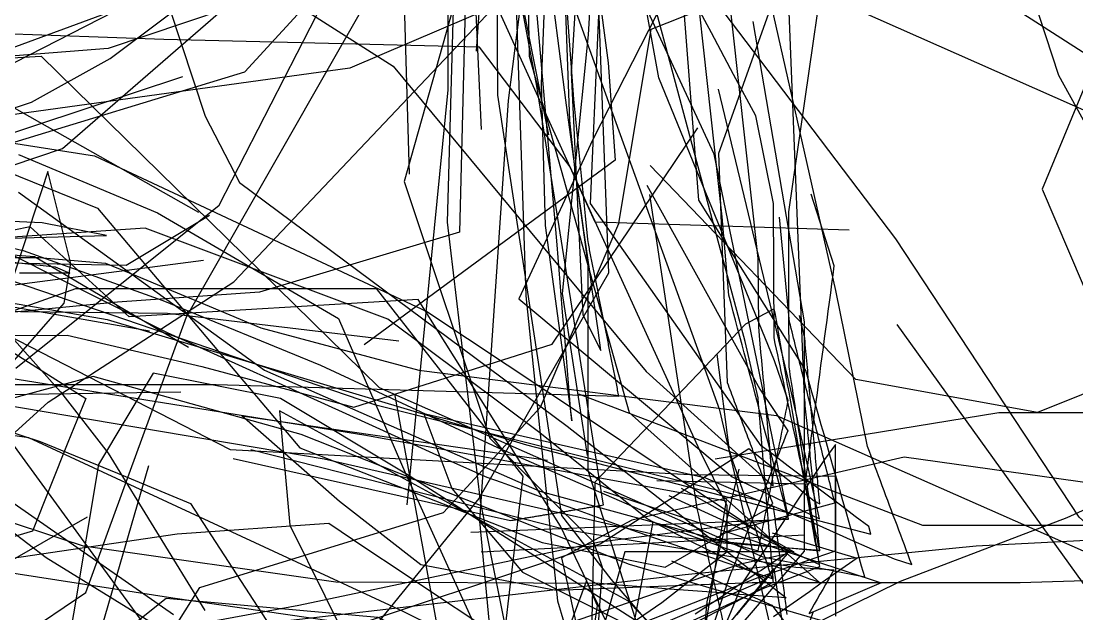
# Model space of a CAD drawing. Header units: metres. Extents: x 30 to 6769, y 117 to 5736.
# Drawn here: x 2815.1 to 3272.6, y 1952.6 to 2209.5 of the extents above; entities that cross this region are included whole.
import ezdxf

# ---------------------------------------------------------------- set-up
doc = ezdxf.new("R2010")
doc.units = ezdxf.units.M
doc.layers.add('FLOOR_0', color=1, linetype='Continuous')
doc.layers.add('FLOOR_1', color=2, linetype='Continuous')

msp = doc.modelspace()

# ---------------------------------------------------------------- linework, layer by layer
at = {"layer": 'FLOOR_0', "color": 2}
for points in [[(2096.84, 2941.03), (2110.19, 2907.63), (2121.77, 2854.21), (2138.08, 2671.93), (2171.04, 2496.4), (2241.07, 2306.73), (2359.95, 2205.59), (2532.15, 2164.41), (2706.06, 2147.65), (2808.2, 2104.72), (2860.6, 2103.7), (2896.75, 2125.4)], [(3064.35, 2359.27), (3036.07, 2375.94), (3039.39, 2366.63), (3042.72, 2357.31), (3046.04, 2347.99), (3049.37, 2338.67), (3052.7, 2329.35), (3056.02, 2320.04), (3059.35, 2310.72), (3062.68, 2301.4), (3066, 2292.08), (3060.88, 2203.61), (3049.65, 2091.51), (3060.45, 2021.3)], [(3387.84, 2321.77), (3221.43, 2314.04), (3038.42, 2260.21), (2852.89, 2197.65), (2702.49, 2185.81), (2577.25, 2176.17), (2440.89, 2174.5), (2327.45, 2186.08)], [(3019.42, 2283.33), (3038.49, 2181.29), (3067.33, 1999.69), (3066.84, 1999.61), (3066.35, 1999.52), (3065.86, 1999.44), (3065.38, 1999.36), (3064.89, 1999.28), (3064.4, 1999.2), (3063.91, 1999.12), (3063.42, 1999.04), (3062.93, 1998.95), (3062.44, 1998.87), (3061.95, 1998.79), (3061.46, 1998.71), (3060.98, 1998.63), (3060.49, 1998.55), (3060, 1998.47), (3059.51, 1998.38), (3059.02, 1998.3), (3058.53, 1998.22), (3058.04, 1998.14), (3057.55, 1998.06), (3057.07, 1997.98), (3056.58, 1997.89), (3056.09, 1997.81), (3055.6, 1997.73), (3055.11, 1997.65), (3054.62, 1997.57), (3054.13, 1997.49), (3053.64, 1997.41), (3053.15, 1997.32), (3052.67, 1997.24), (3052.18, 1997.16), (3051.69, 1997.08), (3051.2, 1997), (3050.71, 1996.92), (3050.22, 1996.83), (3049.73, 1996.75), (3049.24, 1996.67), (3048.76, 1996.59), (3048.27, 1996.51), (3047.78, 1996.43), (3047.29, 1996.35), (3046.8, 1996.26), (3046.31, 1996.18), (3045.82, 1996.1), (3045.33, 1996.02), (3044.84, 1995.94), (3044.36, 1995.86), (3043.87, 1995.78), (3043.38, 1995.69), (3042.89, 1995.61), (3042.4, 1995.53), (3041.91, 1995.45), (3041.42, 1995.37), (3040.93, 1995.29), (3040.44, 1995.2), (3039.96, 1995.12), (3039.47, 1995.04), (3038.98, 1994.96), (3038.49, 1994.88), (3038, 1994.8), (3037.51, 1994.72), (3037.02, 1994.63), (3036.53, 1994.55), (3036.05, 1994.47), (3035.56, 1994.39), (3035.07, 1994.31), (3034.58, 1994.23), (3034.09, 1994.14), (3033.6, 1994.06), (3033.11, 1993.98), (3032.62, 1993.9), (3032.13, 1993.82), (3031.65, 1993.74), (3031.16, 1993.66), (3030.67, 1993.57), (3030.18, 1993.49), (3029.69, 1993.41), (3029.2, 1993.33), (3028.71, 1993.25), (3028.22, 1993.17), (3027.74, 1993.09), (3027.25, 1993), (2907.01, 2019.83)], [(3104.89, 1949.21), (3136.96, 1963.74), (3161.22, 1973.2), (3160.96, 1974.86), (3160.71, 1976.52), (3160.45, 1978.18), (3160.2, 1979.84), (3159.94, 1981.5), (3159.69, 1983.17), (3159.43, 1984.83), (3159.18, 1986.49), (3158.92, 1988.15), (3158.66, 1989.81), (3158.41, 1991.47), (3158.15, 1993.13), (3157.9, 1994.8), (3157.64, 1996.46), (3157.39, 1998.12), (3157.13, 1999.78), (3156.88, 2001.44), (3156.62, 2003.1), (3156.37, 2004.76), (3156.11, 2006.43), (3155.85, 2008.09), (3155.6, 2009.75), (3155.34, 2011.41), (3155.09, 2013.07), (3154.83, 2014.73), (3154.58, 2016.39), (3154.32, 2018.06), (3154.07, 2019.72), (3153.81, 2021.38), (3153.56, 2023.04), (3153.3, 2024.7), (3153.04, 2026.36), (3152.79, 2028.02), (3152.53, 2029.69), (3152.28, 2031.35), (3152.02, 2033.01), (3151.77, 2034.67), (3151.51, 2036.33), (3151.26, 2037.99), (3151, 2039.66), (3150.74, 2041.32), (3150.49, 2042.98), (3150.23, 2044.64), (3149.98, 2046.3), (3149.72, 2047.96), (3149.47, 2049.62), (3149.21, 2051.29), (3148.96, 2052.95), (3148.7, 2054.61), (3148.45, 2056.27), (3148.19, 2057.93), (3147.93, 2059.59), (3147.86, 2087.67), (3147.86, 2126.85), (3170.76, 2285.91)], [(2605.84, 2248.2), (2772.65, 2194.16), (2891.95, 2126.69)], [(2938.26, 2214.27), (2976.37, 2190.01), (3085.96, 2057.66), (3141.01, 2007.97), (3140.68, 2011.61), (3140.35, 2015.24), (3140.02, 2018.87), (3139.69, 2022.51), (3139.36, 2026.14), (3139.03, 2029.77), (3138.7, 2033.4), (3138.37, 2037.04), (3138.04, 2040.67), (3137.71, 2044.3), (3137.38, 2047.93), (3137.05, 2051.57), (3136.72, 2055.2), (3136.39, 2058.83), (3136.06, 2062.47), (3135.73, 2066.1), (3135.4, 2069.73), (3135.07, 2073.36), (3134.74, 2077), (3134.45, 2106.71), (3120.68, 2232.37)], [(2676.2, 2127.18), (2819.67, 2174.39), (2853.8, 2193.36), (2899.69, 2227.8)], [(2774.52, 2048.91), (2946.5, 2019.83), (3091.14, 1986.79), (3161.2, 1979.92), (3160.68, 1982.35), (3160.16, 1984.78), (3159.64, 1987.21), (3159.12, 1989.64), (3158.59, 1992.07), (3158.07, 1994.5), (3157.55, 1996.93), (3157.03, 1999.36), (3156.51, 2001.79), (3155.99, 2004.22), (3155.47, 2006.65), (3154.95, 2009.08), (3154.43, 2011.51), (3153.91, 2013.94), (3153.39, 2016.37), (3152.87, 2018.8), (3152.35, 2021.23), (3151.83, 2023.66), (3151.31, 2026.09), (3150.79, 2028.52), (3150.27, 2030.95), (3149.75, 2033.38), (3149.23, 2035.81), (3148.7, 2038.24), (3148.18, 2040.67), (3147.66, 2043.1), (3147.14, 2045.53), (3146.62, 2047.96), (3146.1, 2050.39), (3145.58, 2052.82), (3145.06, 2055.25), (3144.54, 2057.68), (3144.02, 2060.11), (3143.5, 2062.54), (3142.98, 2064.97), (3142.46, 2067.41), (3141.94, 2069.84), (3141.42, 2072.27), (3141.15, 2130.55), (3133.48, 2168.42), (3123.86, 2186.46), (3114.25, 2204.49), (3104.63, 2222.53)], [(2936.53, 1939.96), (3066.08, 1982.98), (3130.48, 2024.34), (3135.2, 2020.57), (3139.92, 2016.79), (3144.63, 2013.01), (3149.35, 2009.24), (3154.07, 2005.46), (3158.79, 2001.69), (3161.21, 2000.36), (3161.08, 2001.77), (3160.96, 2003.18), (3160.83, 2004.59), (3160.7, 2005.99), (3160.57, 2007.4), (3160.44, 2008.81), (3160.32, 2010.22), (3160.19, 2011.62), (3160.06, 2013.03), (3159.93, 2014.44), (3159.8, 2015.85), (3159.68, 2017.26), (3159.55, 2018.66), (3159.42, 2020.07), (3159.29, 2021.48), (3159.16, 2022.89), (3159.04, 2024.29), (3158.91, 2025.7), (3158.78, 2027.11), (3158.65, 2028.52), (3158.53, 2029.92), (3158.4, 2031.33), (3158.27, 2032.74), (3158.14, 2034.15), (3158.01, 2035.56), (3157.89, 2036.96), (3157.76, 2038.37), (3157.63, 2039.78), (3157.5, 2041.19), (3157.37, 2042.59), (3157.25, 2044), (3157.12, 2045.41), (3156.99, 2046.82), (3156.86, 2048.23), (3156.73, 2049.63), (3156.61, 2051.04), (3156.48, 2052.45), (3156.35, 2053.86), (3156.22, 2055.26), (3156.09, 2056.67), (3155.97, 2058.08), (3155.84, 2059.49), (3155.71, 2060.89), (3155.58, 2062.3), (3155.46, 2063.71), (3155.33, 2065.12), (3155.2, 2066.53), (3155.07, 2067.93), (3154.94, 2069.34), (3154.82, 2070.75), (3154.69, 2072.16), (3152.46, 2081.95)], [(2694.35, 2069.53), (2823.35, 2027.34), (2856.92, 2013.62), (2888.48, 2000.47), (2948.47, 1908.14), (3001.51, 1795.39), (3108.87, 1701.11), (3241.42, 1652.55), (3400.75, 1644.08), (3498.28, 1644.08), (3523.16, 1644.08), (3548.05, 1644.08), (3578.01, 1638.98), (3630.73, 1592.68), (3630.73, 1554.04), (3630.73, 1484.22)], [(3011.74, 1920.36), (3134.56, 1968.42), (3167.98, 1980.03), (3167.98, 1980.88), (3167.98, 1981.73), (3167.98, 1982.58), (3167.98, 1983.43), (3167.98, 1984.29), (3167.98, 1985.14), (3167.98, 1985.99), (3167.98, 1986.84), (3167.98, 1987.69), (3167.98, 1988.54), (3167.98, 1989.4), (3167.98, 1990.25), (3167.98, 1991.1), (3167.98, 1991.95), (3167.98, 1992.8), (3167.98, 1993.65), (3167.98, 1994.51), (3167.98, 1995.36), (3167.98, 1996.21), (3167.98, 1997.06), (3167.98, 1997.91), (3167.98, 1998.76), (3167.98, 1999.62), (3167.98, 2000.47), (3167.98, 2001.32), (3167.98, 2002.17), (3167.98, 2003.02), (3167.98, 2003.88), (3167.98, 2004.73), (3167.98, 2005.58), (3167.98, 2006.43), (3167.98, 2007.28), (3167.98, 2008.13), (3167.98, 2008.99), (3167.98, 2009.84), (3167.98, 2010.69), (3167.98, 2011.54), (3167.98, 2012.39), (3167.98, 2013.24), (3167.98, 2014.1), (3167.98, 2014.95), (3167.98, 2015.8), (3167.98, 2016.65), (3167.98, 2017.5), (3167.98, 2018.35), (3167.98, 2019.21), (3167.98, 2020.06), (3167.98, 2020.91), (3167.98, 2021.76), (3167.98, 2022.61), (3167.98, 2023.47), (3167.98, 2024.32), (3167.98, 2025.17), (3167.98, 2026.02), (3163.33, 2019.55), (3151.56, 2001.89), (3139.79, 1984.23), (3128.02, 1966.57), (3108.95, 1920.43), (3112.35, 1957.86), (3126.24, 2015.31)], [(2797.21, 2010.72), (2881.22, 1952.32)], [(3067.57, 2005.77), (3187.87, 1966.05), (3186.86, 1965.61), (3185.85, 1965.18), (3184.83, 1964.75), (3183.82, 1964.31), (3182.81, 1963.88), (3181.8, 1963.45), (3180.79, 1963.01), (3179.78, 1962.58), (3178.77, 1962.15), (3177.76, 1961.71), (3176.75, 1961.28), (3175.74, 1960.85), (3174.73, 1960.41), (3173.72, 1959.98), (3172.71, 1959.55), (3171.7, 1959.11), (3170.69, 1958.68), (3169.68, 1958.25), (3168.67, 1957.81), (3167.65, 1957.38), (3166.64, 1956.95), (3165.63, 1956.51), (3164.62, 1956.08), (3163.61, 1955.65), (3162.6, 1955.21), (3161.59, 1954.78), (3160.58, 1954.35), (3159.57, 1953.91), (3158.56, 1953.48), (3157.55, 1953.05), (3156.54, 1952.61)]]:
    msp.add_lwpolyline(points, dxfattribs=at)
at = {"layer": 'FLOOR_0', "color": 6}
for points in [[(2982.36, 1999.88), (3000.18, 2179.75), (3000.32, 2347.78), (3003.82, 2394.77), (3010.52, 2393.22), (3017.22, 2391.67), (3023.92, 2390.13), (3030.62, 2388.58), (3037.32, 2387.03), (3044.02, 2385.48), (3050.72, 2383.94), (3057.43, 2382.39), (3064.13, 2380.84), (3070.83, 2379.3), (3077.53, 2377.75), (3084.23, 2376.2), (3149.92, 2349.42)], [(2724.61, 2102.47), (2852.41, 2080.21), (3034.2, 2025.91), (3183.39, 1987.13), (3182.44, 1990.52), (3176.62, 1994.89), (3170.8, 1999.26), (3164.98, 2003.62), (3159.16, 2007.99), (3153.34, 2012.36), (3147.52, 2016.73), (3141.69, 2021.1), (3135.87, 2025.46), (3061.82, 2130.44), (3068.49, 2280.86), (3329.23, 2341.9), (3620.76, 2333.99), (3795.22, 2276.79)], [(3027.25, 2242.78), (3043.63, 2160.3)], [(3083.62, 1936.72), (3128.79, 1959.96), (3141.12, 1966.5), (3141.08, 1967.01), (3141.04, 1967.51), (3141, 1968.01), (3140.96, 1968.51), (3140.91, 1969.01), (3140.87, 1969.51), (3140.83, 1970.01), (3140.79, 1970.51), (3140.75, 1971.02), (3140.71, 1971.52), (3140.66, 1972.02), (3140.62, 1972.52), (3140.58, 1973.02), (3140.54, 1973.52), (3140.5, 1974.02), (3140.45, 1974.53), (3140.41, 1975.03), (3140.37, 1975.53), (3140.33, 1976.03), (3140.29, 1976.53), (3140.25, 1977.03), (3140.2, 1977.53), (3140.16, 1978.04), (3140.12, 1978.54), (3140.08, 1979.04), (3140.04, 1979.54), (3140, 1980.04), (3139.95, 1980.54), (3139.91, 1981.04), (3139.87, 1981.54), (3139.83, 1982.05), (3139.79, 1982.55), (3139.74, 1983.05), (3139.7, 1983.55), (3139.66, 1984.05), (3139.62, 1984.55), (3139.58, 1985.05), (3139.54, 1985.56), (3139.49, 1986.06), (3139.45, 1986.56), (3139.41, 1987.06), (3139.37, 1987.56), (3139.33, 1988.06), (3139.29, 1988.56), (3139.24, 1989.06), (3139.2, 1989.57), (3139.16, 1990.07), (3139.12, 1990.57), (3139.08, 1991.07), (3139.03, 1991.57), (3138.99, 1992.07), (3138.95, 1992.57), (3138.91, 1993.08), (3138.87, 1993.58), (3138.83, 1994.08), (3138.78, 1994.58), (3138.74, 1995.08), (3138.7, 1995.58), (3138.66, 1996.08), (3138.62, 1996.58), (3138.58, 1997.09), (3138.53, 1997.59), (3138.49, 1998.09), (3138.45, 1998.59), (3138.41, 1999.09), (3138.37, 1999.59), (3138.32, 2000.09), (3138.28, 2000.6), (3138.24, 2001.1), (3138.2, 2001.6), (3138.16, 2002.1), (3138.12, 2002.6), (3138.07, 2003.1), (3138.03, 2003.6), (3137.99, 2004.1), (3137.95, 2004.61), (3137.91, 2005.11), (3137.87, 2005.61), (3137.82, 2006.11), (3137.78, 2006.61), (3137.74, 2007.11), (3137.7, 2007.61), (3137.66, 2008.12), (3137.61, 2008.62), (3137.57, 2009.12), (3137.53, 2009.62), (3137.49, 2010.12), (3137.45, 2010.62), (3137.41, 2011.12), (3137.36, 2011.62), (3137.32, 2012.13), (3137.28, 2012.63), (3137.24, 2013.13), (3137.2, 2013.63), (3137.16, 2014.13), (3137.11, 2014.63), (3137.07, 2015.13), (3137.03, 2015.64), (3136.99, 2016.14), (3136.95, 2016.64), (3136.91, 2017.14), (3136.86, 2017.64), (3136.82, 2018.14), (3136.78, 2018.64), (3136.74, 2019.14), (3136.7, 2019.65), (3136.65, 2020.15), (3136.61, 2020.65), (3136.57, 2021.15), (3136.53, 2021.65), (3136.49, 2022.15), (3136.45, 2022.65), (3136.4, 2023.16), (3136.36, 2023.66), (3136.32, 2024.16), (3136.28, 2024.66), (3136.24, 2025.16), (3136.2, 2025.66), (3136.15, 2026.16), (3136.11, 2026.66), (3136.07, 2027.17), (3136.03, 2027.67), (3135.99, 2028.17), (3135.94, 2028.67), (3135.9, 2029.17), (3135.86, 2029.67), (3135.82, 2030.17), (3135.78, 2030.68), (3135.74, 2031.18), (3135.69, 2031.68), (3135.65, 2032.18), (3135.61, 2032.68), (3135.57, 2033.18), (3135.53, 2033.68), (3135.49, 2034.19), (3135.44, 2034.69), (3135.4, 2035.19), (3135.36, 2035.69), (3135.32, 2036.19), (3135.28, 2036.69), (3135.23, 2037.19), (3135.19, 2037.69), (3135.15, 2038.2), (3135.11, 2038.7), (3135.07, 2039.2), (3135.03, 2039.7), (3134.98, 2040.2), (3134.94, 2040.7), (3134.9, 2041.2), (3134.86, 2041.71), (3134.82, 2042.21), (3134.78, 2042.71), (3134.73, 2043.21), (3134.69, 2043.71), (3134.65, 2044.21), (3134.61, 2044.71), (3134.57, 2045.21), (3134.52, 2045.72), (3134.48, 2046.22), (3128.91, 2070.68), (3087.99, 2222.75)], [(2741.17, 2127.63), (2816.01, 2110.13), (2876.5, 2088.51), (2944.88, 2060.45), (3021.6, 2024.74), (3115.74, 1983.71), (3161.21, 1980.2), (3161.08, 1981.48), (3160.95, 1982.76), (3160.83, 1984.03), (3160.7, 1985.31), (3160.57, 1986.59), (3160.44, 1987.87), (3160.31, 1989.14), (3160.19, 1990.42), (3160.06, 1991.7), (3159.93, 1992.98), (3159.8, 1994.25), (3159.68, 1995.53), (3159.55, 1996.81), (3159.42, 1998.09), (3159.29, 1999.36), (3159.17, 2000.64), (3159.04, 2001.92), (3158.91, 2003.2), (3158.78, 2004.47), (3158.65, 2005.75), (3158.53, 2007.03), (3158.4, 2008.31), (3158.27, 2009.58), (3158.14, 2010.86), (3158.02, 2012.14), (3157.89, 2013.42), (3157.76, 2014.69), (3157.63, 2015.97), (3157.51, 2017.25), (3157.38, 2018.53), (3157.25, 2019.8), (3157.12, 2021.08), (3156.99, 2022.36), (3156.87, 2023.64), (3156.74, 2024.91), (3156.61, 2026.19), (3156.48, 2027.47), (3156.36, 2028.75), (3156.23, 2030.02), (3156.1, 2031.3), (3155.97, 2032.58), (3155.85, 2033.85), (3155.72, 2035.13), (3155.59, 2036.41), (3155.46, 2037.69), (3155.33, 2038.96), (3155.21, 2040.24), (3155.08, 2041.52), (3154.95, 2042.8), (3154.82, 2044.07), (3154.7, 2045.35), (3154.57, 2046.63), (3147.86, 2217.04)], [(3087.5, 2134.37), (3107.95, 1998.27), (3108.61, 1995.42), (3109.26, 1992.57), (3109.92, 1989.72), (3110.58, 1986.87), (3111.24, 1984.02), (3111.89, 1981.16), (3112.55, 1978.31), (3113.21, 1975.46), (3113.87, 1972.61), (3114.53, 1969.76), (3115.18, 1966.91), (3115.84, 1964.05), (3116.5, 1961.2), (3117.16, 1958.35), (3117.81, 1955.5), (3118.47, 1952.65), (3119.13, 1949.8)], [(3018.08, 1737.29), (3033.85, 1858.08), (3087.72, 1946.1), (3138.08, 1967.68), (3129.62, 1971.92), (3121.15, 1976.15), (3112.69, 1980.39), (3104.22, 1984.62), (3095.76, 1988.86), (3086.36, 1993.9), (3039.92, 2031.07), (2974.09, 2080.39), (2868.93, 2119.75), (2702.78, 2108.58)], [(2966.9, 1771.21), (2923.1, 1873.21), (2805.87, 2033.82)], [(3140.54, 1987.74), (3177.35, 1976.73), (3172.18, 1973.12), (3167.02, 1969.5), (3161.86, 1965.89), (3156.69, 1962.27), (3151.53, 1958.65), (3146.37, 1955.04), (3141.2, 1951.42)]]:
    msp.add_lwpolyline(points, dxfattribs=at)
at = {"layer": 'FLOOR_0', "color": 4}
for points in [[(2134.8, 2385.61), (2237.22, 2264.72), (2403.68, 2184.59), (2563.81, 2112.91), (2714.02, 2128.94), (2885.23, 2185.47)], [(2968.78, 2297.12), (3013.32, 2383.9), (3012.35, 2372.32), (3011.39, 2360.73), (3010.42, 2349.15), (3009.46, 2337.56), (3008.49, 2325.98), (3007.53, 2314.39), (3014.53, 2162.62)], [(3025.15, 2296.41), (2981.19, 2140.08), (3018.2, 2028.77), (3040.66, 2006.3), (3063.13, 1983.82), (3066.9, 1972.86), (3066.31, 1964.58), (3065.72, 1956.3), (3065.13, 1948.02), (3064.54, 1939.74), (3063.95, 1931.46), (3063.36, 1923.18), (3062.76, 1914.91), (3062.17, 1906.63), (3061.58, 1898.35), (3060.99, 1890.07), (3049.08, 1792.86)], [(2802.06, 2154.02), (2912.06, 2187.59), (2974.04, 2255.22)], [(3090.64, 2010.4), (3154.92, 2009.04), (3155.44, 2012.98), (3155.97, 2016.92), (3156.49, 2020.85), (3157.02, 2024.79), (3157.54, 2028.73), (3158.07, 2032.67), (3158.59, 2036.61), (3159.11, 2040.54), (3159.64, 2044.48), (3160.16, 2048.42), (3160.69, 2052.36), (3161.21, 2056.3), (3161.74, 2060.23), (3162.26, 2064.17), (3162.79, 2068.11), (3163.31, 2072.05), (3163.84, 2075.99), (3164.36, 2079.92), (3164.89, 2083.86), (3165.41, 2087.8), (3165.94, 2091.74), (3166.46, 2095.68), (3166.99, 2099.62), (3167.51, 2103.55), (3157.42, 2134.53)], [(2777.82, 2089.64), (2905.77, 2023.92), (3104.97, 2013.12), (3167.98, 2012.32), (3167.98, 2010.8), (3167.98, 2009.28), (3167.98, 2007.77), (3167.98, 2006.25), (3167.98, 2004.73), (3167.98, 2003.22), (3167.98, 2001.7), (3167.98, 2000.18), (3167.98, 1998.66), (3167.98, 1997.15), (3167.98, 1995.63), (3167.98, 1994.11), (3167.98, 1992.6), (3167.98, 1991.08), (3167.98, 1989.56), (3167.98, 1988.05), (3167.98, 1986.53), (3167.98, 1985.01), (3167.98, 1983.49), (3167.98, 1981.98), (3167.98, 1980.46), (3167.98, 1978.94), (3167.98, 1977.43), (3167.98, 1975.91), (3167.98, 1974.39), (3167.98, 1972.88), (3167.98, 1971.36), (3167.98, 1969.84), (3167.98, 1968.33), (3167.98, 1966.81), (3167.98, 1965.29), (3167.98, 1963.77), (3167.98, 1962.26), (3167.98, 1960.74), (3167.98, 1959.22), (3167.98, 1957.71), (3167.98, 1956.19), (3167.98, 1954.67), (3167.98, 1953.16), (3167.98, 1951.64)], [(3101.12, 2007.13), (3150.01, 1979.57), (3141.87, 1979.57), (3133.73, 1979.57), (3125.59, 1979.57), (3117.46, 1979.57), (3109.32, 1979.57), (3101.18, 1979.57), (3093.04, 1979.57), (3084.91, 1979.57), (3076.77, 1979.57), (3046.17, 1871.45)]]:
    msp.add_lwpolyline(points, dxfattribs=at)
at = {"layer": 'FLOOR_0', "color": 7}
for points in [[(3012.54, 2196.53), (3022.39, 2339.69)], [(2749.12, 1898.28), (2843.22, 1961.88), (2886.86, 2081.43), (2955.29, 2201.31), (2998.18, 2276.61), (3011.45, 2322.55), (3006.27, 2309.09), (3001.1, 2295.62), (2995.92, 2282.16), (2990.75, 2268.7), (2985.57, 2255.23), (2980.4, 2241.77), (2983.27, 2143.25)], [(3783.01, 2289.25), (3577.83, 2321.77), (3359.92, 2321.77), (3206.43, 2321.77), (3087.1, 2244.62), (2957.56, 2189.14), (2782.75, 2165.01)], [(2763.78, 2113.22), (2968.29, 2043.38), (3135.53, 2001.57), (3158.07, 1992.18), (3175.74, 1984.32), (3193.41, 1976.46), (3201.08, 1974.01), (3200.28, 1976.14), (3199.48, 1978.28), (3198.68, 1980.41), (3197.88, 1982.54), (3197.08, 1984.68), (3196.28, 1986.81), (3195.48, 1988.94), (3194.68, 1991.08), (3193.88, 1993.21), (3193.08, 1995.34), (3192.28, 1997.47), (3191.48, 1999.61), (3190.68, 2001.74), (3189.89, 2003.87), (3189.09, 2006.01), (3188.29, 2008.14), (3187.49, 2010.27), (3186.69, 2012.41), (3185.89, 2014.54), (3185.09, 2016.67), (3184.29, 2018.8), (3183.49, 2020.94), (3182.69, 2023.07), (3181.89, 2025.2), (3168.15, 2092.77), (3122.54, 2295.18)], [(3033.48, 2290.07), (3035.33, 2194.35), (3078.55, 2039.98), (3161.04, 1966.23), (3158.79, 1967.05), (3156.53, 1967.87), (3154.27, 1968.69), (3152.02, 1969.51), (3149.76, 1970.34), (3147.5, 1971.16), (3145.25, 1971.98), (3142.99, 1972.8), (3140.73, 1973.62), (3138.47, 1974.44), (3136.22, 1975.26), (3133.96, 1976.08), (3131.7, 1976.9), (3129.45, 1977.73), (3127.19, 1978.55), (3124.93, 1979.37), (3122.68, 1980.19), (3120.42, 1981.01), (3118.16, 1981.83), (3115.9, 1982.65), (3113.65, 1983.47), (3111.39, 1984.29), (3109.13, 1985.12), (3106.88, 1985.94), (3104.62, 1986.76), (3102.36, 1987.58), (3100.11, 1988.4), (3097.85, 1989.22), (3095.59, 1990.04), (3093.33, 1990.86), (3091.08, 1991.68), (3088.82, 1992.51), (3075.07, 1918.39)], [(2717.91, 2181.19), (2848.23, 2128.54), (2935.95, 2024.64), (3040.96, 1983.51), (3094.29, 1972.91), (3105.54, 1979.34), (3116.79, 1985.77), (3128.04, 1992.2), (3139.29, 1998.63), (3140.83, 2000.55), (3140.45, 2001.58), (3140.06, 2002.6), (3139.68, 2003.62), (3139.3, 2004.65), (3138.91, 2005.67), (3138.53, 2006.7), (3138.14, 2007.72), (3137.76, 2008.74), (3137.38, 2009.77), (3136.99, 2010.79), (3136.61, 2011.82), (3136.23, 2012.84), (3135.84, 2013.86), (3135.46, 2014.89), (3135.07, 2015.91), (3134.69, 2016.94), (3134.31, 2017.96), (3133.92, 2018.99), (3133.54, 2020.01), (3133.15, 2021.03), (3132.77, 2022.06), (3132.39, 2023.08), (3132, 2024.11), (3131.62, 2025.13), (3131.24, 2026.15), (3130.85, 2027.18), (3130.47, 2028.2), (3130.08, 2029.23), (3129.7, 2030.25), (3129.32, 2031.28), (3128.93, 2032.3), (3128.55, 2033.32), (3128.16, 2034.35), (3127.78, 2035.37), (3127.4, 2036.4), (3127.01, 2037.42), (3126.63, 2038.44), (3126.25, 2039.47), (3125.86, 2040.49), (3125.48, 2041.52), (3125.09, 2042.54), (3124.71, 2043.57), (3124.33, 2044.59), (3123.94, 2045.61), (3123.56, 2046.64), (3123.17, 2047.66), (3122.79, 2048.69), (3122.41, 2049.71), (3122.02, 2050.73), (3121.64, 2051.76), (3121.25, 2052.78), (3117.51, 2152.28), (3164.84, 2285.07)], [(3111.06, 2252.88), (3062.93, 2158.26), (3030.85, 2089.21), (3123.19, 2012.04), (3161.07, 1993.89), (3160.51, 1996.43), (3159.94, 1998.96), (3159.38, 2001.5), (3158.82, 2004.04), (3158.25, 2006.58), (3157.69, 2009.11), (3157.13, 2011.65), (3156.56, 2014.19), (3156, 2016.73), (3155.44, 2019.26), (3154.87, 2021.8), (3154.31, 2024.34), (3153.74, 2026.88), (3153.18, 2029.41), (3152.62, 2031.95), (3152.05, 2034.49), (3151.49, 2037.02), (3150.93, 2039.56), (3150.36, 2042.1), (3149.8, 2044.64), (3149.24, 2047.17), (3148.67, 2049.71), (3148.11, 2052.25), (3117.32, 2180.08)], [(3014.45, 1979.57), (3154.57, 1986.88), (3154.57, 1988.53), (3154.57, 1990.18), (3154.57, 1991.83), (3154.57, 1993.48), (3154.57, 1995.12), (3154.57, 1996.77), (3154.57, 1998.42), (3154.57, 2000.07), (3154.57, 2001.72), (3154.57, 2003.36), (3154.57, 2005.01), (3154.57, 2006.66), (3154.57, 2008.31), (3154.57, 2009.96), (3154.57, 2011.6), (3154.57, 2013.25), (3154.57, 2014.9), (3154.57, 2016.55), (3154.57, 2018.2), (3154.57, 2019.84), (3154.57, 2021.49), (3154.57, 2023.14), (3154.57, 2024.79), (3154.57, 2026.44), (3154.57, 2028.08), (3154.57, 2029.73), (3154.57, 2031.38), (3154.57, 2033.03), (3154.57, 2034.68), (3154.57, 2036.32), (3154.57, 2037.97), (3154.57, 2039.62), (3154.57, 2041.27), (3154.57, 2042.92), (3154.57, 2044.56), (3154.57, 2046.21), (3154.57, 2047.86), (3154.57, 2049.51), (3154.57, 2051.16), (3154.57, 2052.8), (3154.57, 2054.45), (3154.57, 2056.1), (3154.57, 2057.75), (3154.57, 2059.4), (3154.57, 2061.04), (3154.57, 2062.69), (3154.57, 2064.34), (3154.57, 2065.99), (3154.57, 2067.64), (3154.57, 2069.28), (3154.57, 2070.93), (3154.57, 2072.58), (3154.57, 2074.23), (3154.57, 2075.88), (3154.57, 2077.52), (3154.57, 2079.17), (3132.38, 2209.4)], [(3112.18, 1930.45), (3154.57, 1979.8), (3154.57, 1980.4), (3154.57, 1980.99), (3154.57, 1981.58), (3154.57, 1982.17), (3154.57, 1982.77), (3154.57, 1983.36), (3154.57, 1983.95), (3154.57, 1984.54), (3154.57, 1985.13), (3154.57, 1985.73), (3154.57, 1986.32), (3154.57, 1986.91), (3154.57, 1987.5), (3154.57, 1988.1), (3154.57, 1988.69), (3154.57, 1989.28), (3154.57, 1989.87), (3154.57, 1990.46), (3154.57, 1991.06), (3154.57, 1991.65), (3154.57, 1992.24), (3154.57, 1992.83), (3154.57, 1993.43), (3154.57, 1994.02), (3154.57, 1994.61), (3154.57, 1995.2), (3154.57, 1995.8), (3154.57, 1996.39), (3154.57, 1996.98), (3154.57, 1997.57), (3154.57, 1998.16), (3154.57, 1998.76), (3154.57, 1999.35), (3154.57, 1999.94), (3154.57, 2000.53), (3154.57, 2001.13), (3154.57, 2001.72), (3154.57, 2002.31), (3154.57, 2002.9), (3154.57, 2003.49), (3154.57, 2004.09), (3154.57, 2004.68), (3154.57, 2005.27), (3154.57, 2005.86), (3154.57, 2006.46), (3154.57, 2007.05), (3154.57, 2007.64), (3154.57, 2008.23), (3154.57, 2008.82), (3154.57, 2009.42), (3154.57, 2010.01), (3154.57, 2010.6), (3154.57, 2011.19), (3154.57, 2011.79), (3154.57, 2012.38), (3154.57, 2012.97), (3154.57, 2013.56), (3154.57, 2014.16), (3154.57, 2014.75), (3154.57, 2015.34), (3154.57, 2015.93), (3154.57, 2016.52), (3154.57, 2017.12), (3154.57, 2017.71), (3154.57, 2018.3), (3154.57, 2018.89), (3154.57, 2019.49), (3154.57, 2020.08), (3154.57, 2020.67), (3154.57, 2021.26), (3154.57, 2021.85), (3154.57, 2022.45), (3154.57, 2023.04), (3154.57, 2023.63), (3154.57, 2024.22), (3154.57, 2024.82), (3154.57, 2025.41), (3154.57, 2026), (3154.57, 2026.59), (3154.57, 2027.18), (3154.57, 2027.78), (3154.57, 2028.37), (3154.57, 2028.96), (3154.57, 2029.55), (3154.57, 2030.15), (3154.57, 2030.74), (3154.57, 2031.33), (3154.57, 2031.92), (3154.57, 2032.52), (3154.57, 2033.11), (3154.57, 2033.7), (3154.57, 2034.29), (3154.57, 2034.88), (3154.57, 2035.48), (3154.57, 2036.07), (3154.57, 2036.66), (3154.57, 2037.25), (3154.57, 2037.85), (3154.57, 2038.44), (3154.57, 2039.03), (3154.57, 2039.62), (3154.57, 2040.21), (3154.57, 2040.81), (3154.57, 2041.4), (3154.57, 2041.99), (3154.57, 2042.58), (3154.57, 2043.18), (3154.57, 2043.77), (3154.57, 2044.36), (3154.57, 2044.95), (3154.57, 2045.54), (3154.57, 2046.14), (3154.57, 2046.73), (3154.57, 2047.32), (3154.57, 2047.91), (3154.57, 2048.51), (3154.57, 2049.1), (3154.57, 2049.69), (3154.57, 2050.28), (3154.57, 2050.88), (3154.57, 2051.47), (3154.57, 2052.06), (3154.57, 2052.65), (3154.57, 2053.24), (3154.57, 2053.84), (3154.57, 2054.43), (3154.57, 2055.02), (3154.57, 2055.61), (3154.57, 2056.21), (3154.57, 2056.8), (3154.57, 2057.39), (3154.57, 2057.98), (3154.57, 2058.57), (3154.57, 2059.17), (3154.57, 2059.76), (3154.57, 2060.35), (3154.57, 2060.94), (3154.57, 2061.54), (3154.57, 2062.13), (3154.57, 2062.72), (3154.57, 2063.31), (3154.57, 2063.9), (3154.57, 2064.5), (3154.57, 2065.09), (3154.57, 2065.68), (3154.57, 2066.27), (3154.57, 2066.87), (3154.57, 2067.46), (3154.57, 2068.05), (3154.57, 2068.64), (3154.57, 2069.24), (3154.57, 2069.83), (3154.57, 2070.42), (3154.57, 2071.01), (3154.57, 2071.6), (3154.57, 2072.2), (3154.57, 2072.79), (3154.57, 2073.38)]]:
    msp.add_lwpolyline(points, dxfattribs=at)
at = {"layer": 'FLOOR_0', "color": 3}
for points in [[(3777.05, 2323.75), (3525.86, 2327.01), (3288.66, 2325.77), (3160.77, 2300.45), (3031.18, 2274.35), (2874, 2231.21), (2879.23, 2215.51), (2884.46, 2199.81), (2889.69, 2184.11), (2894.93, 2168.41), (2909.72, 2139.56), (3051.78, 2033.98), (3146.61, 1959.53), (3136.51, 1960.31), (3126.41, 1961.09), (3116.31, 1961.87), (3106.21, 1962.64), (3096.11, 1963.42), (3086.01, 1964.2), (3075.91, 1964.97), (3065.81, 1965.75), (2951.51, 1966.46), (2842.22, 1981.93), (2711.72, 2024.79)], [(3060.51, 2302.56), (3053.42, 2187.23), (3058.49, 2082.31), (3066.41, 2066.86), (3065.16, 2075.65), (3063.9, 2084.44), (3062.65, 2093.23), (3061.39, 2102.02), (3060.14, 2110.81), (3058.88, 2119.6), (3057.63, 2128.39), (3056.37, 2137.18), (3055.12, 2145.97), (3052.93, 2166.52), (3047.26, 2319.29)], [(2813.98, 2135.4), (2920.67, 2058.25), (3039.93, 2005.8), (3134.52, 1979.95), (3134.87, 1981.67), (3135.21, 1983.38), (3135.55, 1985.1), (3135.9, 1986.82), (3136.24, 1988.53), (3136.58, 1990.25), (3136.92, 1991.97), (3137.27, 1993.68), (3137.61, 1995.4), (3137.95, 1997.12), (3138.3, 1998.83), (3138.64, 2000.55), (3138.98, 2002.27), (3139.33, 2003.98), (3139.67, 2005.7), (3140.01, 2007.42), (3140.36, 2009.13), (3140.7, 2010.85), (3141.04, 2012.57), (3141.39, 2014.28), (3141.73, 2016), (3142.07, 2017.72), (3142.42, 2019.43), (3142.76, 2021.15), (3143.1, 2022.87), (3143.44, 2024.58), (3143.79, 2026.3), (3144.13, 2028.02), (3144.47, 2029.73), (3144.82, 2031.45), (3145.16, 2033.17), (3145.5, 2034.88), (3145.85, 2036.6), (3146.19, 2038.32), (3146.53, 2040.03), (3146.88, 2041.75), (3147.22, 2043.47), (3147.56, 2045.18), (3141.62, 2062.27), (3091.41, 2184.89), (3068.11, 2313.68)], [(3035.12, 2298.52), (3051.05, 2175.34), (3060.67, 2104.23), (3060.67, 2059.56), (3060.67, 2014.9), (3104.8, 1876.81), (3073.93, 1805.36), (3062.29, 1823.66), (3050.66, 1841.95), (3039.02, 1860.24), (3027.38, 1878.54), (3060.11, 1966.8), (3064.82, 1956.23), (3061.98, 1937.74), (3059.14, 1919.25), (3056.3, 1900.77), (3050.56, 1834.46)], [(3042.94, 2245.48), (3040.56, 2182.39), (3042.28, 2120.98), (3053.71, 2036.34), (3053.26, 2041.79), (3052.8, 2047.23), (3052.35, 2052.68), (3051.9, 2058.12), (3051.44, 2063.57), (3050.99, 2069.02), (3050.54, 2074.46), (3050.08, 2079.91), (3049.63, 2085.35), (3049.17, 2090.8), (3048.72, 2096.25), (3048.27, 2101.69), (3047.81, 2107.14), (3047.36, 2112.58), (3031.38, 2296.99)], [(3040.69, 2288.73), (3026.26, 2175.14), (3013.76, 1992.77), (3027.14, 1850.24), (3040.24, 1759.71), (3054.64, 1697.08)], [(3048.47, 2257.74), (3054.48, 2175.74), (3055.49, 2165.61), (3056.51, 2155.48), (3057.52, 2145.35), (3058.53, 2135.21), (3059.54, 2125.08), (3060.56, 2114.95), (3060.8, 2113.15), (3060.94, 2112.45), (3061.08, 2111.75), (3061.22, 2111.05), (3061.36, 2110.36), (3061.5, 2109.66), (3061.63, 2108.96), (3061.77, 2108.26), (3061.91, 2107.56), (3062.05, 2106.87), (3062.19, 2106.17), (3062.33, 2105.47), (3062.47, 2104.77), (3062.61, 2104.08), (3062.75, 2103.38), (3062.89, 2102.68), (3063.03, 2101.98), (3063.17, 2101.28), (3063.31, 2100.59), (3063.45, 2099.89), (3063.59, 2099.19), (3063.73, 2098.49), (3063.87, 2097.79), (3064.01, 2097.1), (3064.15, 2096.4), (3064.29, 2095.7), (3064.42, 2095), (3064.56, 2094.3), (3064.7, 2093.61), (3064.84, 2092.91), (3064.98, 2092.21), (3065.12, 2091.51), (3065.26, 2090.82), (3065.4, 2090.12), (3065.54, 2089.42), (3065.68, 2088.72), (3065.82, 2088.02), (3065.96, 2087.33), (3066.1, 2086.63), (3066.24, 2085.93), (3066.38, 2085.23), (3066.52, 2084.53), (3066.66, 2083.84), (3066.8, 2083.14), (3066.94, 2082.44), (3067.08, 2081.74), (3067.21, 2081.05), (3067.35, 2080.35), (3067.49, 2079.65), (3067.63, 2078.95), (3067.77, 2078.25), (3067.91, 2077.56), (3068.05, 2076.86), (3068.19, 2076.16), (3068.33, 2075.46), (3068.47, 2074.76), (3068.61, 2074.07), (3068.75, 2073.37), (3068.89, 2072.67), (3069.03, 2071.97), (3069.17, 2071.28), (3069.31, 2070.58), (3069.45, 2069.88), (3069.59, 2069.18), (3069.73, 2068.48), (3069.87, 2067.79), (3070, 2067.09), (3070.14, 2066.39), (3070.28, 2065.69), (3070.42, 2064.99), (3070.56, 2064.3), (3070.7, 2063.6), (3070.84, 2062.9), (3070.98, 2062.2), (3071.12, 2061.51), (3071.26, 2060.81), (3071.4, 2060.11), (3071.54, 2059.41), (3071.68, 2058.71), (3071.82, 2058.02), (3071.96, 2057.32), (3072.1, 2056.62), (3072.24, 2055.92), (3072.38, 2055.22), (3072.52, 2054.53), (3072.66, 2053.83), (3072.79, 2053.13), (3072.93, 2052.43), (3073.07, 2051.73), (3073.21, 2051.04), (3073.35, 2050.34), (3073.49, 2049.64), (3073.63, 2048.94), (3073.77, 2048.25), (3073.91, 2047.55), (3074.05, 2046.85), (2899.67, 2051.88), (2760.64, 2051.96)], [(2797.44, 2192.96), (2972.12, 2257.34)], [(2765.64, 2062.05), (2964.45, 2030.07), (3120.66, 2001.64), (3117.11, 1980.31), (3113.56, 1958.99), (3110.01, 1937.66), (3106.46, 1916.34), (3102.91, 1895.02), (3099.36, 1873.69), (3056.76, 1887.91), (3033.09, 1906.86), (3028.36, 1930.56), (3023.62, 1954.25), (3018.89, 1977.94), (3014.16, 2001.64), (2999.96, 2122.47), (3003.51, 2250.42)], [(2812.81, 2059.09), (2901.01, 2129.76), (2957.24, 2239.71)], [(2656.94, 2180.86), (2846.91, 2151.19), (2990.89, 2083.73), (3147.8, 1979.52), (3146.29, 1978.52), (3144.79, 1977.52), (3143.29, 1976.52), (3141.79, 1975.52), (3140.29, 1974.52), (3138.79, 1973.52), (3137.29, 1972.52), (3135.79, 1971.51), (3134.29, 1970.51), (3132.78, 1969.51), (3131.28, 1968.51), (3129.78, 1967.51), (3128.28, 1966.51), (3126.78, 1965.51), (3125.28, 1964.51), (3123.78, 1963.51), (3122.28, 1962.5), (3120.78, 1961.5), (3119.28, 1960.5), (3117.77, 1959.5), (3116.27, 1958.5), (3114.77, 1957.5), (3113.27, 1956.5), (3111.77, 1955.5), (3110.27, 1954.49), (3108.77, 1953.49), (3107.27, 1952.49)], [(2814.06, 2151.71), (2874.2, 2126.42), (2952.68, 2080.62), (2981.84, 2013.25), (3031.8, 1903.31), (3049.73, 1870.81), (3053.19, 1850.04), (3056.65, 1829.28), (3060.11, 1808.51), (3060.67, 1770.16), (3060.67, 1728.35)], [(2799.06, 2086.16), (2815.62, 2067.52), (2832.18, 2048.88), (2852.83, 2022.26), (2894.74, 1954.11)], [(3278.9, 1990.97), (3260.65, 1990.97), (3242.39, 1990.97), (3224.13, 1990.97), (3205.87, 1990.97), (3056.76, 2047.84)], [(2918.3, 1948.33), (3102.91, 1969.65), (3228.95, 1982.09), (3296.4, 1985.64)]]:
    msp.add_lwpolyline(points, dxfattribs=at)
at = {"layer": 'FLOOR_0', "color": 1}
for points in [[(2787.54, 2179.03), (2880.3, 2226.51), (2930.36, 2260.42), (3005, 2293.92), (3020.59, 2327.07), (3022.82, 2307.03), (3025.04, 2286.99), (3028.38, 2255.67), (3033.85, 2090.51), (3047.57, 1958.35), (3050.24, 1949.02), (3052.9, 1939.69), (3055.56, 1930.37), (3058.23, 1921.04), (3060.67, 1893.26), (3009.15, 1791.86), (3006.79, 1755.83), (3019.31, 1722.36)], [(2678.51, 2102.16), (2833.15, 2154.27), (2962.47, 2266.72), (3001.51, 2300.18), (3020.82, 2298.25), (3040.13, 2296.31), (3060.51, 2258.93), (3069.5, 2191.48), (3072.51, 2149.3), (2963.81, 2069.28)], [(3010, 1988.05), (3147.73, 1993.63), (3147.17, 1996.44), (3146.61, 1999.25), (3146.04, 2002.07), (3145.48, 2004.88), (3144.92, 2007.7), (3144.36, 2010.51), (3143.79, 2013.33), (3143.23, 2016.14), (3142.67, 2018.96), (3142.11, 2021.77), (3141.54, 2024.58), (3140.98, 2027.4), (3140.42, 2030.21), (3139.85, 2033.03), (3139.29, 2035.84), (3138.73, 2038.66), (3138.17, 2041.47), (3137.6, 2044.28), (3137.04, 2047.1), (3136.48, 2049.91), (3135.92, 2052.73), (3135.35, 2055.54), (3134.79, 2058.36), (3115.4, 2151.88), (3073.9, 2241.73)], [(2694.73, 2186.94), (2823.83, 2194.28), (2970.27, 2050.76), (3136.55, 1977.36), (3180.68, 1968.64), (3179.33, 1973.35), (3177.99, 1978.07), (3176.64, 1982.78), (3175.3, 1987.49), (3173.95, 1992.2), (3172.61, 1996.91), (3171.26, 2001.63), (3169.91, 2006.34), (3168.57, 2011.05), (3167.22, 2015.76), (3165.88, 2020.47), (3164.53, 2025.19), (3163.19, 2029.9), (3161.84, 2034.61), (3160.49, 2039.32), (3159.15, 2044.03), (3157.8, 2048.75), (3156.46, 2053.46), (3155.11, 2058.17), (3108.82, 2132), (3100.91, 2234.55)], [(3086.25, 2138.38), (3135.26, 2050.05), (3147.36, 2032), (3146.41, 2029.61), (3145.45, 2027.23), (3144.5, 2024.84), (3143.55, 2022.46), (3142.59, 2020.07), (3141.64, 2017.69), (3140.69, 2015.3), (3139.73, 2012.92), (3138.78, 2010.53), (3137.83, 2008.15), (3136.87, 2005.76), (3135.92, 2003.38), (3134.97, 2001), (3134.01, 1998.61), (3133.06, 1996.23), (3132.11, 1993.84), (3131.15, 1991.46), (3130.2, 1989.07), (3129.24, 1986.69), (3128.29, 1984.3), (3127.34, 1981.92), (3126.38, 1979.53), (3125.43, 1977.15), (3124.48, 1974.76), (3123.52, 1972.38), (3122.57, 1969.99), (3121.62, 1967.61), (3095.34, 1889.02)], [(3118.38, 1987.29), (3167.73, 2000.7), (3167.38, 2002.08), (3167.04, 2003.45), (3166.7, 2004.83), (3166.35, 2006.2), (3166.01, 2007.57), (3165.67, 2008.95), (3165.32, 2010.32), (3164.98, 2011.7), (3164.64, 2013.07), (3164.29, 2014.45), (3163.95, 2015.82), (3163.6, 2017.2), (3163.26, 2018.57), (3162.92, 2019.95), (3162.57, 2021.32), (3162.23, 2022.7), (3161.89, 2024.07), (3161.54, 2025.45), (3161.2, 2026.82), (3160.86, 2028.2), (3160.51, 2029.57), (3160.17, 2030.95), (3159.83, 2032.32), (3159.48, 2033.7), (3159.14, 2035.07), (3158.79, 2036.45), (3158.45, 2037.82), (3158.11, 2039.2), (3157.76, 2040.57), (3157.42, 2041.95), (3157.08, 2043.32), (3156.73, 2044.7), (3156.39, 2046.07), (3156.05, 2047.45), (3155.7, 2048.82), (3155.36, 2050.2), (3155.02, 2051.57), (3154.67, 2052.95), (3154.33, 2054.32), (3153.99, 2055.7), (3153.64, 2057.07), (3153.3, 2058.45), (3152.95, 2059.82), (3152.61, 2061.2), (3152.27, 2062.57), (3151.92, 2063.95), (3151.58, 2065.32), (3151.24, 2066.7), (3150.89, 2068.07), (3150.55, 2069.45), (3150.21, 2070.82), (3149.86, 2072.2), (3149.52, 2073.57), (3149.18, 2074.95), (3148.83, 2076.32), (3148.49, 2077.7), (3148.14, 2079.07), (3143.82, 2124.64)], [(2661.08, 2112.14), (2870.84, 2075.34)], [(3095.86, 2003.99), (3161.06, 1974.06), (3160.62, 1976.57), (3160.17, 1979.09), (3159.73, 1981.61), (3159.28, 1984.13), (3158.84, 1986.65), (3158.4, 1989.16), (3157.95, 1991.68), (3157.51, 1994.2), (3157.06, 1996.72), (3156.62, 1999.23), (3156.18, 2001.75), (3155.73, 2004.27), (3155.29, 2006.79), (3154.84, 2009.31), (3154.4, 2011.82), (3153.95, 2014.34), (3153.51, 2016.86), (3153.07, 2019.38), (3152.62, 2021.89), (3152.18, 2024.41), (3151.73, 2026.93), (3151.29, 2029.45), (3150.85, 2031.96), (3150.4, 2034.48), (3149.96, 2037), (3149.51, 2039.52), (3149.07, 2042.04), (3148.63, 2044.55), (3148.18, 2047.07), (3147.74, 2049.59), (3147.29, 2052.11), (3146.85, 2054.62), (3146.41, 2057.14), (3145.96, 2059.66), (3145.52, 2062.18), (3145.07, 2064.7), (3144.63, 2067.21), (3144.18, 2069.73), (3143.74, 2072.25), (3143.3, 2074.77), (3142.85, 2077.28), (3142.41, 2079.8), (3141.96, 2082.32), (3141.52, 2084.84), (3129.1, 2078.16), (3063.76, 2009.7), (3059.63, 1824.8)], [(2919.72, 1902.85), (3126.81, 1974.3), (3147.18, 1978.75), (3146.22, 1977.6), (3145.26, 1976.44), (3144.3, 1975.29), (3143.34, 1974.14), (3142.38, 1972.99), (3141.42, 1971.84), (3140.47, 1970.69), (3139.51, 1969.54), (3138.55, 1968.39), (3137.59, 1967.24), (3136.63, 1966.09), (3135.67, 1964.94), (3134.71, 1963.79), (3133.76, 1962.63), (3132.8, 1961.48), (3131.84, 1960.33), (3130.88, 1959.18), (3129.92, 1958.03), (3128.96, 1956.88), (3128, 1955.73), (3127.05, 1954.58), (3126.09, 1953.43), (3125.13, 1952.28)]]:
    msp.add_lwpolyline(points, dxfattribs=at)
at = {"layer": 'FLOOR_0', "color": 5}
for points in [[(3147.06, 1952.42), (3146.94, 1953.36), (3146.82, 1954.31), (3146.7, 1955.26), (3146.59, 1956.21), (3146.47, 1957.16), (3146.35, 1958.1), (3146.23, 1959.05), (3146.11, 1960), (3145.99, 1960.95), (3145.88, 1961.9), (3145.76, 1962.84), (3145.64, 1963.79), (3145.52, 1964.74), (3145.4, 1965.69), (3145.28, 1966.64), (3145.16, 1967.58), (3145.05, 1968.53), (3144.93, 1969.48), (3144.81, 1970.43), (3144.69, 1971.38), (3144.57, 1972.32), (3144.45, 1973.27), (3144.34, 1974.22), (3144.22, 1975.17), (3144.1, 1976.12), (3143.98, 1977.06), (3143.86, 1978.01), (3143.74, 1978.96), (3143.62, 1979.91), (3143.51, 1980.86), (3143.39, 1981.8), (3143.27, 1982.75), (3143.15, 1983.7), (3143.03, 1984.65), (3142.91, 1985.6), (3142.8, 1986.54), (3142.68, 1987.49), (3142.56, 1988.44), (3142.44, 1989.39), (3142.32, 1990.34), (3142.2, 1991.28), (3142.08, 1992.23), (3141.97, 1993.18), (3141.85, 1994.13), (3141.73, 1995.08), (3141.61, 1996.02), (3141.49, 1996.97), (3141.37, 1997.92), (3141.26, 1998.87), (3111.78, 2011.45), (2989.62, 2039.4), (2995.7, 2023.19), (3001.78, 2006.98), (3032.41, 1970.76), (3095.41, 1939.02), (3083.13, 1953.36), (3070.85, 1967.69), (3049.42, 1995.33), (3021.73, 2177.4), (3020.85, 2317.56)], [(2843.2, 1939.31), (2935.48, 1956.38), (3065.79, 1983.85), (3147.5, 1994.33), (3146.55, 1997.9), (3145.6, 2001.47), (3144.65, 2005.04), (3143.7, 2008.61), (3142.74, 2012.18), (3141.79, 2015.75), (3140.84, 2019.32), (3139.89, 2022.89), (3138.94, 2026.45), (3137.99, 2030.02), (3137.04, 2033.59), (3136.08, 2037.16), (3135.13, 2040.73), (3134.18, 2044.3), (3133.23, 2047.87), (3132.28, 2051.44), (3131.33, 2055.01), (3130.38, 2058.58), (3129.42, 2062.15), (3128.47, 2065.72), (3127.52, 2069.29), (3126.57, 2072.86), (3125.62, 2076.43), (3124.67, 2080), (3123.72, 2083.57), (3122.76, 2087.14), (3121.81, 2090.71), (3118.96, 2124.76), (3101.17, 2286.43)], [(3011.18, 1901.65), (3092.72, 1957.54), (3121.03, 1979.67), (3121.03, 1979.91), (3121.03, 1980.15), (3121.03, 1980.39), (3121.03, 1980.63), (3121.03, 1980.87), (3121.03, 1981.11), (3121.03, 1981.35), (3121.03, 1981.59), (3121.03, 1981.82), (3121.03, 1982.06), (3121.03, 1982.3), (3121.03, 1982.54), (3121.03, 1982.78), (3121.03, 1983.02), (3121.03, 1983.26), (3121.03, 1983.5), (3121.03, 1983.74), (3121.03, 1983.97), (3121.03, 1984.21), (3121.03, 1984.45), (3121.03, 1984.69), (3121.03, 1984.93), (3121.03, 1985.17), (3121.03, 1985.41), (3121.03, 1985.65), (3121.03, 1985.89), (3121.03, 1986.12), (3121.03, 1986.36), (3121.03, 1986.6), (3121.03, 1986.84), (3121.03, 1987.08), (3121.03, 1987.32), (3121.03, 1987.56), (3121.03, 1987.8), (3121.03, 1988.04), (3121.03, 1988.28), (3121.03, 1988.51), (3121.03, 1988.75), (3121.03, 1988.99), (3121.03, 1989.23), (3121.03, 1989.47), (3121.03, 1989.71), (3121.03, 1989.95), (3121.03, 1990.19), (3121.03, 1990.43), (3121.03, 1990.66), (3121.03, 1990.9), (3121.03, 1991.14), (3121.03, 1991.38), (3121.03, 1991.62), (3121.03, 1991.86), (3121.03, 1992.1), (3121.03, 1992.34), (3121.03, 1992.58), (3121.03, 1992.81), (3121.03, 1993.05), (3121.03, 1993.29), (3121.03, 1993.53), (3121.03, 1993.77), (3121.03, 1994.01), (3121.03, 1994.25), (3121.03, 1994.49), (3121.03, 1994.73), (3121.03, 1994.96), (3121.03, 1995.2), (3121.03, 1995.44), (3121.03, 1995.68), (3121.03, 1995.92), (3121.03, 1996.16), (3121.03, 1996.4), (3121.03, 1996.64), (3121.03, 1996.88), (3121.03, 1997.11), (3121.03, 1997.35), (3121.03, 1997.59), (3121.03, 1997.83), (3121.03, 1998.07), (3121.03, 1998.31), (3121.03, 1998.55), (3121.03, 1998.79), (3121.03, 1999.03), (3121.03, 1999.26), (3121.03, 1999.5), (3109.17, 2023.44), (3053.02, 2146.33), (3013.73, 2198.31), (2876.97, 2201.52), (2705.92, 2207.7)], [(2764.38, 2131.6), (2878.4, 2074.66), (2957.43, 2038.72), (2995.11, 2021.58), (3016.9, 2011.96), (3023.17, 2009.68), (3029.45, 2007.4), (3035.72, 2005.12), (3041.99, 2002.83), (3048.26, 2000.55), (3054.53, 1998.27), (3060.8, 1995.99), (3067.07, 1993.71), (3073.35, 1991.43), (3079.62, 1989.14), (3085.89, 1986.86), (3140.55, 1967.95), (3139.32, 1971.65), (3138.09, 1975.34), (3136.86, 1979.03), (3135.63, 1982.73), (3134.4, 1986.42), (3133.17, 1990.12), (3131.94, 1993.81), (3130.7, 1997.51), (3129.47, 2001.2), (3128.24, 2004.9), (3127.01, 2008.59), (3125.78, 2012.29), (3124.55, 2015.98), (3123.32, 2019.67), (3122.09, 2023.37), (3116.74, 2065.22)], [(2914.72, 2023.94), (3051.32, 1989.2), (3150.79, 1972.86), (3167.36, 1971.78), (3166.14, 1969.65), (3164.93, 1967.52), (3163.71, 1965.39), (3162.5, 1963.26), (3161.28, 1961.13), (3160.06, 1959), (3158.85, 1956.87), (3157.63, 1954.74), (3156.42, 1952.61)], [(3128.39, 1686.88), (3078.89, 1752.37), (3047.26, 1856), (3141.24, 1972.28), (3142, 1967.34), (3142.76, 1962.4), (3143.52, 1957.46), (3144.28, 1952.52), (3145.04, 1947.58), (3145.8, 1942.64), (3146.56, 1937.7), (3147.32, 1932.76), (3148.08, 1927.82), (3148.84, 1922.88), (3149.6, 1917.94), (3150.36, 1913), (3151.12, 1908.07), (3151.87, 1903.13), (3152.63, 1898.19), (3153.39, 1893.25), (3154.15, 1888.31), (3168.95, 1779.04)], [(3096.93, 1975.58), (3140.47, 1956.36), (3147.77, 1946.73)]]:
    msp.add_lwpolyline(points, dxfattribs=at)
at = {"layer": 'FLOOR_1', "color": 7}
for points in [[(3140.27, 2557.82), (3141.15, 2532.24), (3204.18, 2381.65), (3247.74, 2237.89), (3264.6, 2186.09), (3302.26, 2118.03)], [(2802.32, 2319.04), (2948.42, 2321.77), (3040.69, 2297.27), (3119.85, 2240.18), (3279.41, 2169.33)], [(2803.09, 2052.16), (2833.79, 2087.27), (2836.65, 2104.5), (2833.33, 2117.77), (2830.01, 2131.04), (2826.7, 2144.31), (2810.43, 2094.54)], [(3105.34, 1934.5), (2982.19, 2013.22), (2927.59, 2045.97), (2872.39, 2057.01), (2848.61, 2017.36), (2827.08, 1887.96)], [(3336.94, 1927.62), (3259.67, 1877.03), (3173.05, 1884.24), (3090.17, 1885.63), (3103.17, 1887.37), (3119.37, 1889.17), (3135.56, 1890.97), (3139.33, 1894.47), (3103.84, 1903.35), (3068.36, 1912.22), (2949.69, 1949.48), (2880.83, 1959.44), (2780.28, 1975.12)]]:
    msp.add_lwpolyline(points, dxfattribs=at)
at = {"layer": 'FLOOR_1', "color": 6}
for points in [[(3115.73, 2546.65), (3114.05, 2526.49), (3120.49, 2397.76), (3152.94, 2326.72), (3214.3, 2235.43), (3378.11, 2130.17)], [(3311.37, 1937.27), (3263.64, 1923.42), (3235.14, 1929.99), (3206.65, 1936.57), (3078.71, 1974.11), (2936.44, 2030.34), (2846.38, 2055.56), (2710.94, 2018.83)], [(4041.76, 1814.7), (3938.51, 1837.89), (3782.82, 1926.7), (3668.28, 1963.22), (3650.48, 1946.34), (3642.55, 1924.12), (3634.62, 1901.9), (3626.69, 1879.68), (3495.91, 1857.73), (3429.96, 1848.31), (3271.09, 1852.08), (3144.97, 1872.28), (2980.66, 1953.61), (2818.43, 2028.91), (2675.32, 2049.11)], [(2741.2, 2046.66), (2884.41, 2048.94)], [(3309.37, 2013.06), (3268.22, 1994.3), (3196.01, 1966.75), (3175.79, 1956.64), (3155.57, 1946.52), (3135.35, 1936.41), (3103.73, 1934.2), (3065.22, 1936.77), (3026.97, 1939.42), (3011.26, 1949.9), (2995.56, 1960.37), (2979.86, 1970.85), (2964.15, 1981.32), (2948.45, 1991.8), (2882.81, 1987.18), (2787.53, 1973.23)]]:
    msp.add_lwpolyline(points, dxfattribs=at)
at = {"layer": 'FLOOR_1', "color": 5}
for points in [[(2741.6, 1967.01), (2826.85, 2044.34), (2907.38, 2096.58), (3021.84, 2217.43), (2990.6, 2287.68), (2997.67, 2299.47), (3004.74, 2311.26), (3011.82, 2323.05), (3018.89, 2334.84), (3025.96, 2346.63), (3036.56, 2412.36), (2953.87, 2373.06), (2811.54, 2296.67)], [(2513.16, 2303.04), (2560.34, 2313), (2487.57, 2294.09), (2466.6, 2147.02), (2509.27, 2043.78), (2520.72, 2022.76), (2532.18, 2001.75), (2543.64, 1980.73), (2591.87, 1970.91), (2652.34, 1971.05), (2722.27, 1972.18), (2783.89, 1960.32), (2843.93, 1994.64)], [(3115.93, 2019.83), (3238.74, 2039.96), (3299.71, 2039.96), (3313.8, 2007.79), (3325.97, 1974.3), (3328.93, 1988.41), (3328.93, 2017.84), (3328.93, 2049.52), (3284.15, 2162.98)], [(3342.27, 2100.24), (3313.43, 2063.15), (3255.55, 2039.96), (3176.83, 2054.23), (3087.7, 2147)], [(2800.81, 2072.78), (2843.13, 2046.03), (2835.46, 2026.85), (2827.8, 2007.68), (2820.13, 1988.5), (2787.17, 1978.87)], [(2814.54, 1903.05), (2817.49, 1908.97), (2829.23, 1920.46), (2853.6, 1939.97), (2877.97, 1959.47), (2969.67, 1951.28), (3019.35, 1926.43), (3052.17, 1909.34), (3063.38, 1902.21), (3074.58, 1895.07), (3085.79, 1887.94), (3096.99, 1880.81), (3108.2, 1873.67), (3119.4, 1866.54), (3139.97, 1900.23), (3158.54, 1953.87)]]:
    msp.add_lwpolyline(points, dxfattribs=at)
at = {"layer": 'FLOOR_1', "color": 3}
for points in [[(3173.92, 2118.92), (3063.86, 2122.47), (2992.86, 2278.85), (2928.95, 2300.17), (2833.09, 2317.94), (2705.29, 2332.16)], [(2768.79, 2324.54), (2892.37, 2313.43), (2987.03, 2289.41), (3065, 2223.45), (3069.6, 2100.29), (3013.41, 2002.66), (2953.63, 1929.19), (2921.7, 1890.14), (2898.17, 1861.37), (2845.17, 1838.66), (2756.01, 1838.66)], [(2790.72, 2073.22), (2835.14, 2073.5), (2893.41, 2059.89), (2959.39, 2042.27), (3045.3, 2069.56), (3108.4, 2163.23)], [(3277.44, 1892.45), (3266.18, 1889.8), (3254.91, 1887.15), (3220.24, 1889.16), (3150.19, 1902.26), (3122.42, 1915.78), (3107.07, 1928.59), (3077.98, 1958.24), (2927.1, 2040.58), (2931.59, 1991.16), (2961.95, 1929.79), (2960.46, 1912.47), (2943.02, 1912.47), (2925.57, 1912.47), (2878.76, 1922.79), (2810.09, 1887.61)]]:
    msp.add_lwpolyline(points, dxfattribs=at)
at = {"layer": 'FLOOR_1', "color": 1}
for points in [[(2756.57, 2321.77), (2851.27, 2312.28), (3008.95, 2272.65), (3005.16, 2118.1), (2918.39, 2092.09), (2887.63, 2089.89), (2856.87, 2087.7), (2779.31, 2080.25)], [(3157.1, 1873.67), (3117.95, 2040.95), (3051.46, 2225.22)], [(2887.69, 2068.09), (2820.97, 2107.35), (2738.93, 2113.76), (2640.87, 2121.45), (2581.76, 2126.82), (2537.31, 2071.47), (2552.2, 1992.57), (2599.26, 1902.19), (2608.69, 1831.95), (2681.27, 1825.68), (2767.49, 1823.64), (2882.47, 1825.94), (2861.91, 1830.03), (2827.69, 1835.29), (2728.55, 1847.93)], [(2747.47, 2113.76), (2852.11, 2116.58), (2824.22, 2122.16), (2764.95, 2124.74)], [(2894.18, 2105.77), (2748.81, 2086.92), (2648.03, 2081.79), (2622.82, 2069.18), (2597.61, 2056.57), (2546.09, 2067.82)], [(2747.34, 2107.05), (2822.76, 2107.05), (2851.75, 2104.68), (2865.2, 2099.08), (2878.65, 2093.47), (2892.1, 2087.86), (2905.56, 2082.25), (2919.01, 2076.65), (2987.46, 2058.27), (3142.4, 2038.64), (3317.28, 1961.47), (3546.32, 1847.14), (3627.58, 1850.81), (3683.7, 1914.28), (3740.68, 1955.66)], [(2976.93, 2048.07), (3015.1, 1839.56), (3172.74, 1698.03)]]:
    msp.add_lwpolyline(points, dxfattribs=at)
at = {"layer": 'FLOOR_1', "color": 2}
for points in [[(3348.76, 2292.88), (3290.28, 2215.6), (3257.54, 2136.68), (3286.74, 2068.43), (3339.36, 2009.64), (3370.94, 2006.76), (3373.24, 2015.98), (3375.54, 2025.2), (3377.85, 2034.41), (3380.15, 2043.63), (3382.46, 2052.85), (3378.31, 2046.43), (3373.79, 2039.07), (3369.26, 2031.71), (3364.73, 2024.35), (3360.2, 2016.99), (3355.68, 2009.62), (3351.15, 2002.26), (3346.62, 1994.9), (3342.09, 1987.54), (3337.56, 1980.18), (3333.04, 1972.82), (3318.52, 1953.41)], [(3588.92, 1829.92), (3419.6, 1864.63), (3273.67, 1994.6), (3194.22, 2115.21), (3067.69, 2282.24)], [(2579.38, 1878.62), (2537.35, 1996.15), (2569.95, 2051.53), (2685.26, 2077.35), (2789.32, 2083.98), (2878.59, 2083), (2978.76, 2071.04)], [(3784.72, 1838.58), (3602.46, 1851.33), (3403.6, 1876.23), (3369.24, 1956), (3332.8, 2001.57), (3197.76, 2020.56), (3079.82, 1993.26), (3049.34, 1976.93), (3052.02, 1964.87), (3054.69, 1952.81), (3057.37, 1940.75), (3060.05, 1928.69), (3140.34, 1854.17), (3189.12, 1819.24), (3168.36, 1821.84), (3147.6, 1824.43), (3126.84, 1827.03), (3106.07, 1829.63), (3072.99, 1830.74), (2911.68, 1831.2), (2844.55, 1867.07), (2736.73, 1865.33)], [(3009.48, 1864.9), (2909.91, 1866.78), (2793.19, 1876.06), (2786.41, 1885.04), (2840.42, 1913.53), (2870.54, 2016.96)]]:
    msp.add_lwpolyline(points, dxfattribs=at)
at = {"layer": 'FLOOR_1', "color": 4}
for points in [[(2726.14, 2053.64), (2838.81, 2093.63), (2885.38, 2093.63), (2968.98, 2093.63), (3032.56, 2012.27), (3019.15, 1897.95), (3012.18, 1891.97), (3005.21, 1885.99), (2998.23, 1880.01), (2991.26, 1874.03), (2984.28, 1868.05), (2977.31, 1862.07), (2942.5, 1851.64), (2879.86, 1846.19), (2846.61, 1891.04), (2892.63, 1964.12), (2998.12, 1996.6), (3040.22, 2042.25), (3074.09, 2121.88), (3088.1, 2206.11), (3176.85, 2241.25), (3348.78, 2271.09)], [(2797.72, 1852.08), (2873.98, 1851.48), (2905.65, 1849.04), (2937.31, 1846.61), (2988.38, 1845.37), (3030.38, 1844.13), (3048.5, 1841.86), (3066.62, 1839.59), (3117.25, 1838.66), (3132.36, 1843.94), (3119.33, 1851.76), (3109.14, 1864.88), (3048.8, 1990.59), (2987.24, 2088.94), (2861.9, 2081.36), (2819.03, 2120.43), (2812.03, 2118.87)], [(2800.81, 2106.28), (2829.94, 2103.03), (2836.3, 2100.34), (2814.44, 2100.34)], [(4148.44, 1884.9), (3962.81, 1838.66), (3786.65, 1831.95), (3618.96, 1831.95), (3507.74, 1831.95), (3428.98, 1857.07), (3305.41, 1924.23), (3194.8, 2077.99)], [(3851.89, 2047.71), (3716.37, 2030.86), (3644.14, 1953.75), (3565.78, 1862.61), (3391.56, 1868.43), (3270.36, 1854.28), (3189.37, 1855.82), (3141.68, 1858.79), (3127.54, 1858.79), (3113.39, 1858.79), (3099.25, 1858.79), (3085.11, 1858.79), (3070.96, 1858.79), (2974.77, 1885.26), (2826.01, 1976.95), (2698.79, 2074.04)], [(3318.21, 1968.3), (3248.11, 1966.15), (3131.98, 1966.15), (3046.97, 1962.77), (2988.37, 1973.95), (2953.12, 2001.38), (2910.85, 2038.47), (3043.17, 2019.3)]]:
    msp.add_lwpolyline(points, dxfattribs=at)

doc.saveas('drawing.dxf')
